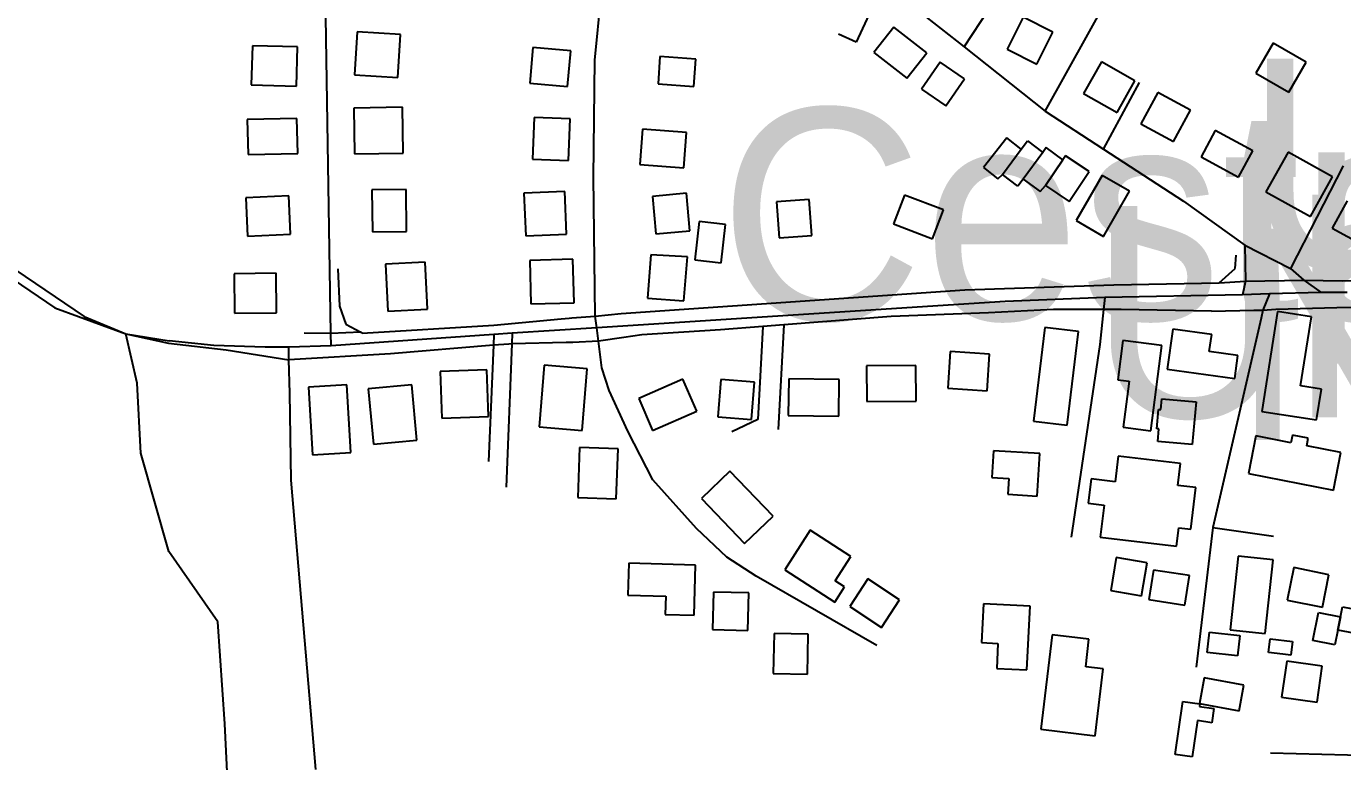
# Model space of a CAD drawing. Extents: x -8864 to 13231, y -7697 to 8949.
# Drawn here: x 792 to 1178.4, y 2282.3 to 2498 of the extents above; entities that cross this region are included whole.
import ezdxf

# ---------------------------------------------------------------- set-up
doc = ezdxf.new("R2010")
doc.units = 0
for name, color, linetype in [('OSM_BUILDING_YES', 9, 'CONTINUOUS'), ('OSM_HIGHWAY_FOOTWAY', 8, 'CONTINUOUS'), ('OSM_HIGHWAY_PATH', 8, 'CONTINUOUS'), ('OSM_HIGHWAY_RESIDENTIAL', 8, 'CONTINUOUS'), ('OSM_HIGHWAY_SERVICE', 8, 'CONTINUOUS'), ('OSM_HIGHWAY_TERTIARY', 8, 'CONTINUOUS'), ('OSM_HIGHWAY_TRACK', 8, 'CONTINUOUS'), ('OSM_LABELS', 8, 'CONTINUOUS')]:
    doc.layers.add(name, color=color, linetype=linetype)

msp = doc.modelspace()

# ---------------------------------------------------------------- linework, layer by layer
at = {"layer": 'OSM_BUILDING_YES'}
for p, q in [((1084.601957, 2500.607108), (1079.923549, 2491.244495)), ((1093.30793, 2496.259386), (1084.601957, 2500.607108)), ((889.111889, 2496.370581), (888.346193, 2483.761076)), ((901.845428, 2495.592217), (889.111889, 2496.370581)), ((1046.638706, 2497.760518), (1040.796439, 2490.321577)), ((1056.332428, 2490.165904), (1046.638706, 2497.760518)), ((1088.629522, 2486.896773), (1093.30793, 2496.259386)), ((858.361503, 2492.278608), (858.024597, 2480.792172)), ((871.600402, 2491.900545), (858.361503, 2492.278608)), ((901.079731, 2482.993831), (901.845428, 2495.592217)), ((1158.02463, 2493.012494), (1152.940402, 2484.194737)), ((1167.67241, 2487.463868), (1158.02463, 2493.012494)), ((871.271152, 2480.414109), (871.600402, 2491.900545)), ((940.68923, 2491.711514), (939.793365, 2481.259191)), ((951.784178, 2490.766357), (940.68923, 2491.711514)), ((950.888313, 2480.302914), (951.784178, 2490.766357)), ((977.993982, 2489.087313), (977.419709, 2481.081279)), ((988.560599, 2488.331188), (977.993982, 2489.087313)), ((1040.796439, 2490.321577), (1050.490161, 2482.726964)), ((1050.490161, 2482.726964), (1056.332428, 2490.165904)), ((1079.923549, 2491.244495), (1088.629522, 2486.896773)), ((987.978669, 2480.314034), (988.560599, 2488.331188)), ((1060.214512, 2487.452748), (1054.770407, 2479.52455)), ((1067.381434, 2482.526813), (1060.214512, 2487.452748)), ((1107.557549, 2487.541704), (1102.289555, 2478.234689)), ((1117.435039, 2481.959719), (1107.557549, 2487.541704)), ((1162.588183, 2478.63499), (1167.67241, 2487.463868)), ((858.024597, 2480.792172), (871.271152, 2480.414109)), ((888.346193, 2483.761076), (901.079731, 2482.993831)), ((939.793365, 2481.259191), (950.888313, 2480.302914)), ((977.419709, 2481.081279), (987.978669, 2480.314034)), ((1061.93733, 2474.598615), (1067.381434, 2482.526813)), ((1112.174701, 2472.652703), (1117.435039, 2481.959719)), ((1152.940402, 2484.194737), (1162.588183, 2478.63499)), ((1054.770407, 2479.52455), (1061.93733, 2474.598615)), ((1102.289555, 2478.234689), (1112.174701, 2472.652703)), ((1124.173171, 2478.579393), (1119.165513, 2469.405811)), ((1133.752039, 2473.364351), (1124.173171, 2478.579393)), ((902.412044, 2474.209432), (888.131797, 2473.998162)), ((888.131797, 2473.998162), (888.330879, 2460.565815)), ((902.611125, 2460.777085), (902.412044, 2474.209432)), ((1128.744381, 2464.17965), (1133.752039, 2473.364351)), ((871.408978, 2470.96254), (856.830109, 2470.606717)), ((856.830109, 2470.606717), (857.082789, 2460.343425)), ((871.669315, 2460.699249), (871.408978, 2470.96254)), ((941.026137, 2471.229408), (940.582033, 2459.020205)), ((951.600411, 2470.851345), (941.026137, 2471.229408)), ((951.156307, 2458.631023), (951.600411, 2470.851345)), ((1119.165513, 2469.405811), (1128.744381, 2464.17965)), ((972.825528, 2467.782366), (972.052174, 2457.418998)), ((985.758148, 2466.81497), (972.825528, 2467.782366)), ((984.984794, 2456.451602), (985.758148, 2466.81497)), ((1079.862293, 2465.258241), (1072.971021, 2456.573917)), ((1084.058312, 2461.933512), (1079.862293, 2465.258241)), ((1141.010845, 2467.382064), (1136.845454, 2459.687375)), ((1152.021566, 2461.422016), (1141.010845, 2467.382064)), ((1078.514667, 2454.483452), (1084.058312, 2461.933512)), ((1078.514667, 2454.483452), (1084.058312, 2461.933512)), ((1084.058312, 2461.933512), (1085.8577, 2464.357562)), ((1085.8577, 2464.357562), (1090.367654, 2460.999475)), ((1091.386031, 2462.400531), (1090.367654, 2460.999475)), ((1096.248206, 2458.808935), (1091.386031, 2462.400531)), ((1147.856175, 2453.727327), (1152.021566, 2461.422016)), ((857.082789, 2460.343425), (871.669315, 2460.699249)), ((888.330879, 2460.565815), (902.611125, 2460.777085)), ((940.582033, 2459.020205), (951.156307, 2458.631023)), ((1090.367654, 2460.999475), (1084.617271, 2453.126874)), ((1090.367654, 2460.999475), (1084.617271, 2453.126874)), ((1096.248206, 2458.808935), (1091.156322, 2451.24768)), ((1091.156322, 2451.24768), (1096.248206, 2458.808935)), ((1097.059845, 2460.00984), (1096.248206, 2458.808935)), ((1103.989402, 2455.350773), (1097.059845, 2460.00984)), ((1136.845454, 2459.687375), (1147.856175, 2453.727327)), ((1162.358474, 2461.09955), (1155.873021, 2449.424083)), ((1175.405948, 2453.849641), (1162.358474, 2461.09955)), ((972.052174, 2457.418998), (984.984794, 2456.451602)), ((1072.971021, 2456.573917), (1077.190011, 2453.21583)), ((1077.190011, 2453.21583), (1078.514667, 2454.483452)), ((1083.039935, 2451.125365), (1078.514667, 2454.483452)), ((1098.093536, 2446.577493), (1103.989402, 2455.350773)), ((1107.764287, 2454.183226), (1100.160917, 2440.973269)), ((1115.796447, 2449.568637), (1107.764287, 2454.183226)), ((1168.920496, 2442.185293), (1175.405948, 2453.849641)), ((903.529961, 2450.080133), (893.461048, 2449.991177)), ((893.461048, 2449.991177), (893.575902, 2437.704138)), ((903.637159, 2437.793094), (903.529961, 2450.080133)), ((1084.617271, 2453.126874), (1083.039935, 2451.125365)), ((1084.617271, 2453.126874), (1089.632585, 2449.468561)), ((1089.632585, 2449.468561), (1091.156322, 2451.24768)), ((1091.156322, 2451.24768), (1098.093536, 2446.577493)), ((869.035318, 2448.245417), (856.393662, 2447.644964)), ((856.393662, 2447.644964), (856.92965, 2436.369799)), ((869.563648, 2436.970251), (869.035318, 2448.245417)), ((950.030732, 2449.557517), (938.016948, 2449.012662)), ((938.016948, 2449.012662), (938.591221, 2436.492113)), ((950.605005, 2437.048088), (950.030732, 2449.557517)), ((985.765805, 2448.990423), (975.773461, 2448.067505)), ((975.773461, 2448.067505), (976.791838, 2437.103685)), ((986.784182, 2438.026603), (985.765805, 2448.990423)), ((1021.791843, 2447.144587), (1012.243603, 2446.455179)), ((1012.243603, 2446.455179), (1012.993986, 2435.90278)), ((1022.549883, 2436.581069), (1021.791843, 2447.144587)), ((1049.762749, 2448.478926), (1046.546823, 2440.039231)), ((1061.240545, 2444.108966), (1049.762749, 2448.478926)), ((1108.193077, 2436.34756), (1115.796447, 2449.568637)), ((1155.873021, 2449.424083), (1168.920496, 2442.185293)), ((1179.701508, 2446.777644), (1175.298751, 2438.738251)), ((1058.016962, 2435.669271), (1061.240545, 2444.108966)), ((989.494749, 2440.673042), (988.223692, 2429.453474)), ((997.235944, 2439.794602), (989.494749, 2440.673042)), ((995.95723, 2428.575034), (997.235944, 2439.794602)), ((1046.546823, 2440.039231), (1058.016962, 2435.669271)), ((1100.160917, 2440.973269), (1108.193077, 2436.34756)), ((1175.298751, 2438.738251), (1184.280375, 2433.823435)), ((856.92965, 2436.369799), (869.563648, 2436.970251)), ((893.575902, 2437.704138), (903.637159, 2437.793094)), ((938.591221, 2436.492113), (950.605005, 2437.048088)), ((976.791838, 2437.103685), (986.784182, 2438.026603)), ((1012.993986, 2435.90278), (1022.549883, 2436.581069)), ((975.359985, 2430.954606), (974.333951, 2418.222787)), ((986.041456, 2430.343034), (975.359985, 2430.954606)), ((909.111892, 2428.775185), (897.404387, 2428.208091)), ((897.404387, 2428.208091), (898.070543, 2414.453279)), ((909.778048, 2415.020373), (909.111892, 2428.775185)), ((952.465648, 2429.631386), (939.823993, 2429.32004)), ((939.823993, 2429.32004), (940.137929, 2416.554863)), ((952.771927, 2416.866209), (952.465648, 2429.631386)), ((985.015422, 2417.399944), (986.041456, 2430.343034)), ((988.223692, 2429.453474), (995.95723, 2428.575034)), ((865.382943, 2425.517174), (852.96334, 2425.405979)), ((852.96334, 2425.405979), (853.062881, 2413.819468)), ((865.482484, 2413.919543), (865.382943, 2425.517174)), ((898.070543, 2414.453279), (909.778048, 2415.020373)), ((940.137929, 2416.554863), (952.771927, 2416.866209)), ((974.333951, 2418.222787), (985.015422, 2417.399944)), ((853.062881, 2413.819468), (865.482484, 2413.919543)), ((1159.226774, 2414.364323), (1154.624935, 2385.031101)), ((1169.203804, 2412.796474), (1159.226774, 2414.364323)), ((1166.010848, 2392.481161), (1169.203804, 2412.796474)), ((1090.957241, 2409.616299), (1087.634116, 2382.173391)), ((1100.880672, 2408.415394), (1090.957241, 2409.616299)), ((1097.565205, 2380.972486), (1100.880672, 2408.415394)), ((1128.568271, 2409.182639), (1126.914366, 2397.451574)), ((1139.954183, 2407.570313), (1128.568271, 2409.182639)), ((1139.249742, 2402.5999), (1139.954183, 2407.570313)), ((1113.889862, 2405.824552), (1112.389096, 2394.271399)), ((1125.321716, 2404.33454), (1113.889862, 2405.824552)), ((1122.067505, 2379.337921), (1125.321716, 2404.33454)), ((1063.216043, 2402.5999), (1062.480974, 2391.869589)), ((1074.732124, 2401.799296), (1063.216043, 2402.5999)), ((1073.997055, 2391.068986), (1074.732124, 2401.799296)), ((1147.664751, 2401.410114), (1139.249742, 2402.5999)), ((1146.715287, 2394.660582), (1147.664751, 2401.410114)), ((927.205309, 2397.173587), (913.468707, 2396.706568)), ((913.468707, 2396.706568), (913.928125, 2383.051831)), ((927.664727, 2383.507731), (927.205309, 2397.173587)), ((944.004698, 2398.530165), (942.496275, 2380.483229)), ((956.638696, 2397.473813), (944.004698, 2398.530165)), ((955.130273, 2379.426877), (956.638696, 2397.473813)), ((1053.14713, 2398.441209), (1038.667802, 2398.385612)), ((1038.667802, 2398.385612), (1038.713744, 2387.922169)), ((1053.193071, 2387.977767), (1053.14713, 2398.441209)), ((1126.914366, 2397.451574), (1146.715287, 2394.660582)), ((886.049102, 2392.781387), (874.862271, 2392.114218)), ((874.862271, 2392.114218), (876.049101, 2372.299282)), ((887.228275, 2372.966452), (886.049102, 2392.781387)), ((905.145582, 2392.781387), (892.366101, 2391.591602)), ((906.646348, 2376.624765), (905.145582, 2392.781387)), ((984.686173, 2394.438192), (971.753552, 2388.77837)), ((988.774994, 2385.086699), (984.686173, 2394.438192)), ((995.865347, 2394.338116), (995.000109, 2383.463253)), ((1005.712209, 2393.559752), (995.865347, 2394.338116)), ((1004.854628, 2382.684888), (1005.712209, 2393.559752)), ((1015.804093, 2394.549387), (1015.673925, 2383.774598)), ((1030.5897, 2394.371475), (1015.804093, 2394.549387)), ((1030.459531, 2383.596687), (1030.5897, 2394.371475)), ((1062.480974, 2391.869589), (1073.997055, 2391.068986)), ((1112.389096, 2394.271399), (1115.696907, 2393.848859)), ((1115.696907, 2393.848859), (1113.951118, 2380.394273)), ((1172.14408, 2391.513765), (1166.010848, 2392.481161)), ((892.366101, 2391.591602), (893.866867, 2375.434979)), ((971.753552, 2388.77837), (975.842374, 2379.426877)), ((1038.713744, 2387.922169), (1053.193071, 2387.977767)), ((1125.007781, 2385.542598), (1125.291088, 2388.700534)), ((1125.291088, 2388.700534), (1135.360002, 2387.777616)), ((1170.735198, 2382.506976), (1172.14408, 2391.513765)), ((975.842374, 2379.426877), (988.774994, 2385.086699)), ((1123.82095, 2379.927254), (1124.341624, 2385.609315)), ((1124.341624, 2385.609315), (1125.007781, 2385.542598)), ((1135.360002, 2387.777616), (1134.211457, 2375.268187)), ((1154.624935, 2385.031101), (1170.735198, 2382.506976)), ((913.928125, 2383.051831), (927.664727, 2383.507731)), ((942.496275, 2380.483229), (955.130273, 2379.426877)), ((995.000109, 2383.463253), (1004.854628, 2382.684888)), ((1015.673925, 2383.774598), (1030.459531, 2383.596687)), ((1087.634116, 2382.173391), (1097.565205, 2380.972486)), ((1113.951118, 2380.394273), (1122.067505, 2379.337921)), ((893.866867, 2375.434979), (906.646348, 2376.624765)), ((1124.47945, 2379.860537), (1123.82095, 2379.927254)), ((1124.142543, 2376.191104), (1124.47945, 2379.860537)), ((1152.902118, 2377.892387), (1150.712224, 2366.839611)), ((1163.20074, 2375.8464), (1152.902118, 2377.892387)), ((1163.644845, 2378.059179), (1163.20074, 2375.8464)), ((1168.292625, 2377.136261), (1163.644845, 2378.059179)), ((1167.856177, 2374.923482), (1168.292625, 2377.136261)), ((876.049101, 2372.299282), (887.228275, 2372.966452)), ((954.395204, 2374.456464), (953.874531, 2359.767614)), ((965.681576, 2374.045042), (954.395204, 2374.456464)), ((965.160902, 2359.367312), (965.681576, 2374.045042)), ((1075.865356, 2373.477948), (1075.382967, 2365.627586)), ((1089.525388, 2372.632867), (1075.865356, 2373.477948)), ((1088.752034, 2360.167915), (1089.525388, 2372.632867)), ((1134.211457, 2375.268187), (1124.142543, 2376.191104)), ((1177.886806, 2372.933093), (1167.856177, 2374.923482)), ((1175.689256, 2361.880317), (1177.886806, 2372.933093)), ((1112.511608, 2371.9101), (1111.615742, 2364.382203)), ((1130.81942, 2369.730679), (1112.511608, 2371.9101)), ((1130.053723, 2363.292493), (1130.81942, 2369.730679)), ((998.499344, 2367.484542), (990.153248, 2359.456268)), ((1011.186941, 2354.296823), (998.499344, 2367.484542)), ((1075.382967, 2365.627586), (1080.37531, 2365.316241)), ((1080.37531, 2365.316241), (1080.084345, 2360.701651)), ((1104.556017, 2365.216165), (1103.706094, 2358.055212)), ((1111.615742, 2364.382203), (1104.556017, 2365.216165)), ((1150.712224, 2366.839611), (1175.689256, 2361.880317)), ((1135.29109, 2362.669801), (1130.053723, 2363.292493)), ((1133.843922, 2350.482837), (1135.29109, 2362.669801)), ((953.874531, 2359.767614), (965.160902, 2359.367312)), ((990.153248, 2359.456268), (1002.848502, 2346.26855)), ((1080.084345, 2360.701651), (1088.752034, 2360.167915)), ((1103.706094, 2358.055212), (1108.376845, 2357.510357)), ((1108.376845, 2357.510357), (1107.258927, 2348.125505)), ((1002.848502, 2346.26855), (1011.186941, 2354.296823)), ((1022.082808, 2350.171492), (1014.601949, 2338.551622)), ((1034.027679, 2342.476803), (1022.082808, 2350.171492)), ((1129.663218, 2345.456827), (1130.306403, 2350.905378)), ((1130.306403, 2350.905378), (1133.843922, 2350.482837)), ((1107.258927, 2348.125505), (1129.663218, 2345.456827)), ((1029.410527, 2335.30473), (1034.027679, 2342.476803)), ((1111.952649, 2342.154337), (1110.306401, 2332.45814)), ((1121.026157, 2340.619847), (1111.952649, 2342.154337)), ((1147.703036, 2342.599117), (1145.405945, 2320.927226)), ((1157.955717, 2341.509407), (1147.703036, 2342.599117)), ((968.82859, 2340.486413), (968.545283, 2331.112681)), ((988.445744, 2339.89708), (968.82859, 2340.486413)), ((988.009297, 2325.241589), (988.445744, 2339.89708)), ((1014.601949, 2338.551622), (1029.303329, 2329.100053)), ((1119.379909, 2330.91253), (1121.026157, 2340.619847)), ((1122.863829, 2338.496024), (1121.531517, 2329.878417)), ((1133.44576, 2336.861459), (1122.863829, 2338.496024)), ((1155.658626, 2319.837516), (1157.955717, 2341.509407)), ((1164.043007, 2339.185433), (1162.121108, 2329.689386)), ((1174.349287, 2337.094968), (1164.043007, 2339.185433)), ((1032.159378, 2333.536731), (1029.410527, 2335.30473)), ((1038.989394, 2335.871824), (1033.683115, 2327.821311)), ((1048.323239, 2329.722745), (1038.989394, 2335.871824)), ((1132.105791, 2328.232733), (1133.44576, 2336.861459)), ((1172.435045, 2327.610041), (1174.349287, 2337.094968)), ((968.545283, 2331.112681), (979.701486, 2330.779096)), ((979.701486, 2330.779096), (979.54069, 2325.486218)), ((993.713739, 2332.046719), (993.392146, 2321.06066)), ((1004.073617, 2331.757612), (993.713739, 2332.046719)), ((1003.759682, 2320.760433), (1004.073617, 2331.757612)), ((1029.303329, 2329.100053), (1032.159378, 2333.536731)), ((1110.306401, 2332.45814), (1119.379909, 2330.91253)), ((1033.683115, 2327.821311), (1043.01696, 2321.672232)), ((1043.01696, 2321.672232), (1048.323239, 2329.722745)), ((1072.92508, 2328.621915), (1072.350807, 2317.213315)), ((1086.654024, 2327.932506), (1072.92508, 2328.621915)), ((1085.70456, 2309.196161), (1086.654024, 2327.932506)), ((1121.531517, 2329.878417), (1132.105791, 2328.232733)), ((1162.121108, 2329.689386), (1172.435045, 2327.610041)), ((1177.718353, 2324.718973), (1178.30794, 2327.687877)), ((1178.30794, 2327.687877), (1182.971034, 2326.776079)), ((979.54069, 2325.486218), (988.009297, 2325.241589)), ((1169.670879, 2317.813768), (1171.271185, 2325.986595)), ((1171.271185, 2325.986595), (1177.718353, 2324.718973)), ((1177.718353, 2324.718973), (1176.96797, 2320.860509)), ((1176.96797, 2320.860509), (1177.718353, 2324.718973)), ((993.392146, 2321.06066), (1003.759682, 2320.760433)), ((1011.485563, 2319.837516), (1011.263511, 2308.139809)), ((1021.54682, 2319.648484), (1011.485563, 2319.837516)), ((1021.324768, 2307.950778), (1021.54682, 2319.648484)), ((1093.085878, 2319.492811), (1089.755097, 2291.827514)), ((1103.928146, 2318.191831), (1093.085878, 2319.492811)), ((1138.591243, 2314.311128), (1139.272713, 2320.271176)), ((1139.272713, 2320.271176), (1148.162454, 2319.259302)), ((1145.405945, 2320.927226), (1155.658626, 2319.837516)), ((1148.162454, 2319.259302), (1147.480984, 2313.299254)), ((1176.96797, 2320.860509), (1176.125704, 2316.535026)), ((1181.631064, 2319.937591), (1176.96797, 2320.860509)), ((1072.350807, 2317.213315), (1077.205325, 2316.968686)), ((1077.205325, 2316.968686), (1076.830134, 2309.640941)), ((1102.955711, 2310.130199), (1103.928146, 2318.191831)), ((1156.623404, 2314.344486), (1157.144078, 2318.358623)), ((1157.144078, 2318.358623), (1163.713757, 2317.480183)), ((1163.713757, 2317.480183), (1163.177769, 2313.477166)), ((1176.125704, 2316.535026), (1169.670879, 2317.813768)), ((1147.480984, 2313.299254), (1138.591243, 2314.311128)), ((1160.842394, 2313.788512), (1156.623404, 2314.344486)), ((1161.983282, 2311.764764), (1160.482517, 2301.201246)), ((1163.177769, 2313.477166), (1160.842394, 2313.788512)), ((1172.404417, 2310.296991), (1161.983282, 2311.764764)), ((1011.263511, 2308.139809), (1021.324768, 2307.950778)), ((1076.830134, 2309.640941), (1085.70456, 2309.196161)), ((1108.078223, 2309.518626), (1102.955711, 2310.130199)), ((1105.71222, 2289.903841), (1108.078223, 2309.518626)), ((1137.787261, 2306.883307), (1136.378379, 2299.36653)), ((1149.395226, 2304.715006), (1137.787261, 2306.883307)), ((1170.903651, 2299.722353), (1172.404417, 2310.296991)), ((1147.986344, 2297.187109), (1149.395226, 2304.715006)), ((1129.188485, 2284.433051), (1131.454948, 2299.978102)), ((1131.454948, 2299.978102), (1136.500891, 2299.233096)), ((1136.378379, 2299.36653), (1147.986344, 2297.187109)), ((1136.500891, 2299.233096), (1136.40135, 2298.47697)), ((1160.482517, 2301.201246), (1170.903651, 2299.722353)), ((1136.40135, 2298.47697), (1140.574398, 2297.876518)), ((1140.574398, 2297.876518), (1139.969497, 2293.717827)), ((1089.755097, 2291.827514), (1105.71222, 2289.903841)), ((1135.796449, 2294.329399), (1134.242085, 2283.699164)), ((1139.969497, 2293.717827), (1135.796449, 2294.329399)), ((1134.242085, 2283.699164), (1129.188485, 2284.433051))]:
    msp.add_line(p, q, dxfattribs=at)
at = {"layer": 'OSM_HIGHWAY_FOOTWAY'}
for p, q in [((715.513095, 2476.155343), (808.958741, 2412.874311)), ((1146.822484, 2426.940469), (1147.128763, 2430.832291)), ((883.468704, 2426.784796), (883.935779, 2415.887693)), ((1142.151733, 2422.737301), (1146.822484, 2426.940469)), ((1111.179295, 2422.114609), (1142.151733, 2422.737301)), ((1142.151733, 2422.737301), (1149.877615, 2423.259917)), ((1149.877615, 2423.259917), (1167.036882, 2423.515665)), ((1167.036882, 2423.515665), (1178.369195, 2423.304395)), ((1178.369195, 2423.304395), (1181.623407, 2423.371112)), ((966.577442, 2413.719392), (1067.44269, 2420.713553)), ((1067.44269, 2420.713553), (1111.179295, 2422.114609)), ((883.935779, 2415.887693), (885.804079, 2410.605934)), ((1154.946528, 2414.753505), (1158.790326, 2415.020373)), ((1158.790326, 2415.020373), (1176.722947, 2415.498511)), ((1176.722947, 2415.498511), (1186.393699, 2415.698662)), ((808.958741, 2412.874311), (821.163949, 2407.737105)), ((929.226748, 2410.294588), (948.989385, 2412.162663)), ((948.989385, 2412.162663), (951.32476, 2412.318336)), ((951.32476, 2412.318336), (952.090457, 2412.429531)), ((951.32476, 2412.318336), (952.090457, 2412.429531)), ((952.090457, 2412.429531), (959.012357, 2412.974386)), ((959.012357, 2412.974386), (966.577442, 2413.719392)), ((1045.903637, 2412.89655), (1014.387554, 2410.383544)), ((1074.448816, 2413.964021), (1045.903637, 2412.89655)), ((1093.56061, 2414.909178), (1074.448816, 2413.964021)), ((1108.223705, 2414.909178), (1093.56061, 2414.909178)), ((1113.376845, 2414.909178), (1108.223705, 2414.909178)), ((1139.915899, 2414.43104), (1113.376845, 2414.909178)), ((1139.915899, 2414.43104), (1152.343159, 2414.697908)), ((1152.343159, 2414.697908), (1154.946528, 2414.753505)), ((821.163949, 2407.737105), (833.736692, 2405.012829)), ((881.370694, 2407.870539), (873.537615, 2407.937256)), ((890.160894, 2408.215243), (881.370694, 2407.870539)), ((885.804079, 2410.605934), (890.160894, 2408.215243)), ((890.160894, 2408.215243), (890.627969, 2407.959495)), ((890.627969, 2407.959495), (929.226748, 2410.294588)), ((972.649418, 2407.470237), (967.343138, 2406.647395)), ((995.773463, 2408.893532), (972.649418, 2407.470237)), ((1008.239008, 2409.894287), (995.773463, 2408.893532)), ((1014.387554, 2410.383544), (1008.239008, 2409.894287)), ((833.736692, 2405.012829), (850.627965, 2403.066918)), ((929.134865, 2404.401257), (898.928123, 2401.93273)), ((933.606534, 2404.768201), (929.134865, 2404.401257)), ((934.487086, 2404.79044), (933.606534, 2404.768201)), ((950.474836, 2405.235219), (934.487086, 2404.79044)), ((952.396736, 2405.21298), (950.474836, 2405.235219)), ((959.992449, 2405.64664), (952.396736, 2405.21298)), ((967.343138, 2406.647395), (959.992449, 2405.64664)), ((850.627965, 2403.066918), (869.096573, 2400.17585)), ((898.928123, 2401.93273), (869.096573, 2400.17585))]:
    msp.add_line(p, q, dxfattribs=at)
at = {"layer": 'OSM_HIGHWAY_PATH'}
for p, q in [((824.533016, 2393.315123), (821.163949, 2407.737105)), ((825.566706, 2372.721823), (824.533016, 2393.315123)), ((833.805605, 2343.888978), (825.566706, 2372.721823)), ((848.231334, 2323.284558), (833.805605, 2343.888978)), ((850.291058, 2293.417601), (848.231334, 2323.284558)), ((853.384474, 2229.558355), (850.291058, 2293.417601))]:
    msp.add_line(p, q, dxfattribs=at)
at = {"layer": 'OSM_HIGHWAY_RESIDENTIAL'}
for p, q in [((1091.11038, 2473.030766), (1123.72141, 2532.019675)), ((881.370694, 2407.870539), (879.693818, 2515.640662)), ((958.874531, 2488.019842), (961.12568, 2510.247708)), ((1056.079749, 2500.762781), (1067.281894, 2491.900545)), ((1067.281894, 2491.900545), (1091.11038, 2473.030766)), ((958.49934, 2453.716207), (958.874531, 2488.019842)), ((1091.11038, 2473.030766), (1108.208391, 2461.911273)), ((1108.208391, 2461.911273), (1131.684657, 2446.64421)), ((959.012357, 2412.974386), (958.49934, 2453.716207)), ((1131.684657, 2446.64421), (1149.66322, 2433.778957)), ((1149.66322, 2433.778957), (1163.047601, 2426.962708)), ((1149.66322, 2433.778957), (1149.877615, 2423.259917)), ((1163.047601, 2426.962708), (1167.036882, 2423.515665)), ((1149.877615, 2423.259917), (1148.951122, 2419.24578)), ((1167.036882, 2423.515665), (1172.105795, 2419.90183)), ((1156.876084, 2419.512648), (1154.946528, 2414.753505)), ((1108.606554, 2418.467416), (1108.223705, 2414.909178)), ((959.502403, 2409.560702), (959.012357, 2412.974386)), ((1108.223705, 2414.909178), (1107.113445, 2404.657006)), ((1154.48711, 2412.362814), (1140.260462, 2350.994334)), ((1154.946528, 2414.753505), (1154.48711, 2412.362814)), ((881.43195, 2404.212226), (881.370694, 2407.870539)), ((959.992449, 2405.64664), (959.502403, 2409.560702)), ((960.972541, 2397.77404), (959.992449, 2405.64664)), ((1107.113445, 2404.657006), (1098.744378, 2348.136624)), ((963.047579, 2391.102344), (960.972541, 2397.77404)), ((968.514655, 2379.215606), (963.047579, 2391.102344)), ((975.949571, 2364.927058), (968.514655, 2379.215606)), ((988.706081, 2350.627391), (975.949571, 2364.927058)), ((997.672391, 2342.265532), (988.706081, 2350.627391)), ((1140.260462, 2350.994334), (1135.367659, 2309.985645)), ((1140.260462, 2350.994334), (1158.078228, 2348.45909)), ((1006.225225, 2336.728025), (997.672391, 2342.265532)), ((1041.692304, 2316.379353), (1006.225225, 2336.728025)), ((1189.670881, 2283.943793), (1157.19002, 2284.788875))]:
    msp.add_line(p, q, dxfattribs=at)
at = {"layer": 'OSM_HIGHWAY_SERVICE'}
for p, q in [((1043.706087, 2510.85928), (1035.635642, 2493.357199)), ((1067.281894, 2491.900545), (1078.35387, 2508.824413)), ((1035.635642, 2493.357199), (1030.367648, 2495.670053)), ((1108.208391, 2461.911273), (1118.752037, 2481.437102)), ((1178.552963, 2457.029816), (1163.047601, 2426.962708)), ((929.27269, 2407.581432), (929.134865, 2404.401257)), ((934.617254, 2407.959495), (934.487086, 2404.79044)), ((1008.239008, 2409.894287), (1006.707614, 2382.684888)), ((1014.387554, 2410.383544), (1012.725992, 2379.738223)), ((929.134865, 2404.401257), (927.664727, 2370.320012)), ((934.487086, 2404.79044), (932.802553, 2362.836594)), ((1006.707614, 2382.684888), (999.042989, 2379.026575))]:
    msp.add_line(p, q, dxfattribs=at)
at = {"layer": 'OSM_HIGHWAY_TERTIARY'}
for p, q in [((760.66624, 2442.218652), (800.413564, 2415.353958)), ((1148.951122, 2419.24578), (1108.606554, 2418.467416)), ((1156.876084, 2419.512648), (1148.951122, 2419.24578)), ((1172.105795, 2419.90183), (1156.876084, 2419.512648)), ((1179.739793, 2419.924069), (1172.105795, 2419.90183)), ((800.413564, 2415.353958), (821.163949, 2407.737105)), ((1079.356933, 2417.26651), (959.502403, 2409.560702)), ((1108.606554, 2418.467416), (1079.356933, 2417.26651)), ((821.163949, 2407.737105), (833.889831, 2405.679999)), ((929.27269, 2407.581432), (881.43195, 2404.212226)), ((934.617254, 2407.959495), (929.27269, 2407.581432)), ((959.502403, 2409.560702), (934.617254, 2407.959495)), ((847.067474, 2404.379018), (833.889831, 2405.679999)), ((862.08279, 2403.834163), (847.067474, 2404.379018)), ((869.050631, 2403.889761), (862.08279, 2403.834163)), ((881.43195, 2404.212226), (869.050631, 2403.889761))]:
    msp.add_line(p, q, dxfattribs=at)
at = {"layer": 'OSM_HIGHWAY_TRACK'}
for p, q in [((869.096573, 2400.17585), (869.050631, 2403.889761)), ((869.35691, 2390.346219), (869.096573, 2400.17585)), ((869.755073, 2364.849222), (869.35691, 2390.346219)), ((876.96028, 2279.974134), (869.755073, 2364.849222))]:
    msp.add_line(p, q, dxfattribs=at)

# ---------------------------------------------------------------- texts
at = {"layer": 'OSM_LABELS'}
for s, p in [('Ulica čebelarja Močnika', (879.828019, 2507.015748)), ('Ulica Planinčevih', (1149.812391, 2426.460029)), ('Cesta v Rogozo', (995.320219, 2411.863537)), ('Kulturni dom Miklavž', (1164.453202, 2399.008303)), ('Ulica prvih žrtev', (1103.946243, 2383.267349)), ('Na ilovicah', (1146.196357, 2376.599583))]:
    msp.add_text(s, height=62.042552, dxfattribs=at).set_placement(p)

doc.saveas('drawing.dxf')
